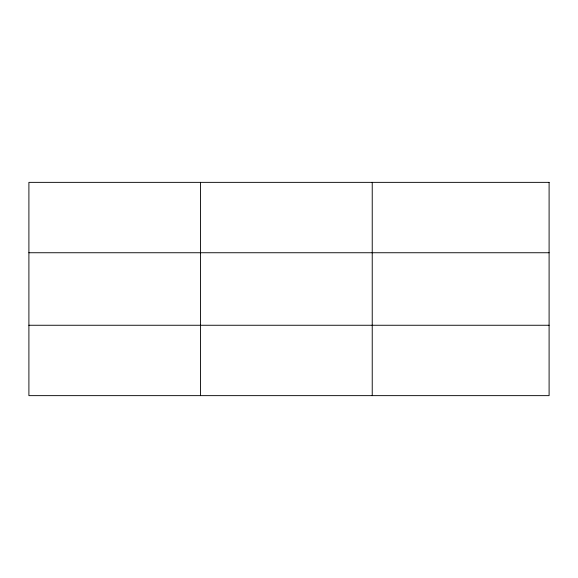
<?xml version="1.0" encoding="UTF-8"?>
<svg xmlns="http://www.w3.org/2000/svg" width="578" height="578" viewBox="0 0 578 578"><rect width="100%" height="100%" fill="white"/><g stroke="black" fill="none" stroke-linecap="round" stroke-linejoin="round"><path stroke-width="0.87" d="M200.566 395.641L200.566 182.359M372.232 395.641L372.232 182.359M28.9 252.745L549.1 252.745M28.9 325.255L549.1 325.255M549.1 182.359L549.1 395.641L28.9 395.641L28.9 182.359L549.1 182.359"/></g></svg>
